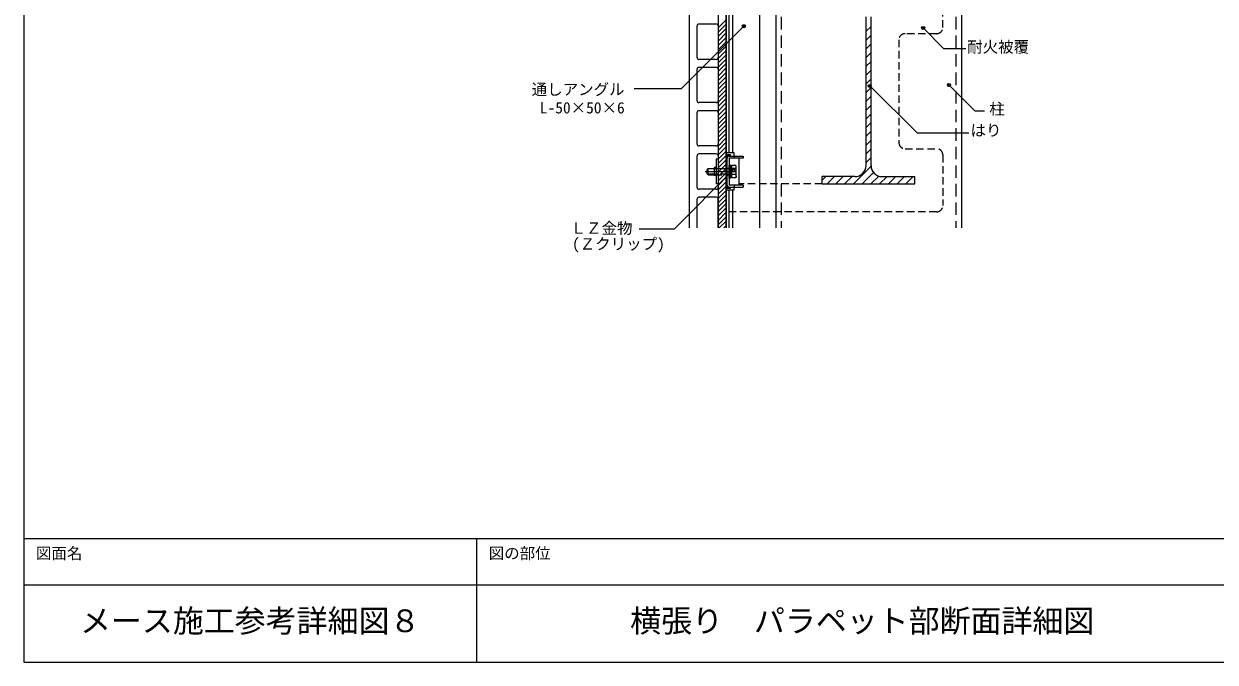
# Model space of a CAD drawing. Units: millimetres, scale not verified. Extents: x -1934 to 1916, y -1314 to 1286.
# Drawn here: x -1934 to -9, y -1314 to -282 of the extents above; entities that cross this region are included whole.
import ezdxf
from ezdxf.enums import TextEntityAlignment as Align

# ---------------------------------------------------------------- set-up
doc = ezdxf.new("R2010")
doc.units = ezdxf.units.MM
doc.header["$LTSCALE"] = 10
doc.header["$PDMODE"] = 32
doc.header["$PDSIZE"] = 5
for name, pattern in [('CHAIN1', [8, 5, -1, 1, -1]), ('DASHED1', [1.8, 1.2, -0.6]), ('DASHED2', [3, 2, -1])]:
    doc.linetypes.add(name, pattern=pattern)
for name, color, linetype, lineweight in [('0-0_メ__ス', 2, 'Continuous', 18), ('0-1_躯体', 7, 'Continuous', 18), ('0-2_金物', 2, 'Continuous', 18), ('0-3_鋼材', 3, 'Continuous', 18), ('0-4_その他資材', 7, 'Continuous', 18), ('0-9_部材名__寸法', 7, 'Continuous', 18), ('0-A_枠線', 7, 'Continuous', 18)]:
    doc.layers.add(name, color=color, linetype=linetype, lineweight=lineweight)
doc.layers.add('0-B_図面情報', color=7, linetype='Continuous')
doc.styles.add('ＭＳ ゴシック', font='')
doc.styles.get('ＭＳ ゴシック').set_extended_font_data('MS Gothic')

msp = doc.modelspace()

# ---------------------------------------------------------------- linework, layer by layer
at = {"layer": '0-0_メ__ス'}
for p, q in [((-858.72, -63.23), (-858.72, -612.29)), ((-798.72, -63.23), (-798.72, -612.29)), ((-845.71, -336.73), (-845.71, -285.73)), ((-814.72, -282.73), (-842.72, -282.73)), ((-811.72, -285.73), (-811.72, -336.73)), ((-814.72, -339.73), (-842.72, -339.73)), ((-845.72, -406.73), (-845.72, -355.73)), ((-845.71, -406.73), (-845.71, -355.73)), ((-814.72, -352.73), (-842.72, -352.73)), ((-814.72, -352.73), (-842.72, -352.73)), ((-811.72, -355.73), (-811.72, -406.73)), ((-811.72, -355.73), (-811.72, -406.73)), ((-814.72, -409.73), (-842.72, -409.73)), ((-814.72, -409.73), (-842.72, -409.73)), ((-814.72, -422.73), (-842.72, -422.73)), ((-814.72, -422.73), (-842.72, -422.73)), ((-845.72, -476.73), (-845.72, -425.73)), ((-845.71, -436.84), (-845.71, -425.73)), ((-811.72, -425.73), (-811.72, -436.84)), ((-811.72, -425.73), (-811.72, -476.73)), ((-814.72, -479.73), (-842.72, -479.73)), ((-845.72, -546.73), (-845.72, -495.73)), ((-814.72, -492.73), (-842.72, -492.73)), ((-811.72, -495.73), (-811.72, -546.73)), ((-814.72, -549.73), (-842.72, -549.73)), ((-845.72, -612.29), (-845.72, -565.73)), ((-814.72, -562.73), (-842.72, -562.73)), ((-811.72, -612.29), (-811.72, -565.73))]:
    msp.add_line(p, q, dxfattribs=at)
for centre, start, end in [((-842.72, -285.73), 90, 180), ((-814.72, -285.73), 0, 90), ((-842.72, -336.73), 180, 270), ((-814.72, -336.73), 270, 0), ((-842.72, -355.73), 90, 180), ((-842.72, -355.73), 90, 180), ((-814.72, -355.73), 0, 90), ((-814.72, -355.73), 0, 90), ((-842.72, -406.73), 180, 270), ((-842.72, -406.73), 180, 270), ((-842.72, -425.73), 90, 180), ((-842.72, -425.73), 90, 180), ((-814.72, -406.73), 270, 0), ((-814.72, -406.73), 270, 0), ((-814.72, -425.73), 0, 90), ((-814.72, -425.73), 0, 90), ((-842.72, -476.73), 180, 270), ((-814.72, -476.73), 270, 0), ((-842.72, -495.73), 90, 180), ((-814.72, -495.73), 0, 90), ((-842.72, -546.73), 180, 270), ((-814.72, -546.73), 270, 0), ((-842.72, -565.73), 90, 180), ((-814.72, -565.73), 0, 90)]:
    msp.add_arc(centre, 3, start, end, dxfattribs=at)
at = {"layer": '0-1_躯体', "color": 3}
for p, q in [((-718.72, 527.43), (-718.72, -612.29)), ((-418.72, -241.23), (-418.72, -612.29)), ((-572.71, -511.23), (-572.71, -271.23)), ((-564.71, -511.23), (-564.71, -271.23)), ((-643.72, -541.23), (-643.72, -529.23)), ((-590.71, -529.23), (-643.72, -529.23)), ((-546.71, -529.23), (-493.71, -529.23)), ((-493.71, -541.23), (-493.71, -529.23)), ((-643.72, -541.23), (-493.71, -541.23))]:
    msp.add_line(p, q, dxfattribs=at)
at = {"layer": '0-1_躯体', "linetype": 'DASHED2'}
for p, q in [((-709.72, -241.23), (-709.72, -612.29)), ((-427.72, -241.23), (-427.72, -612.29))]:
    msp.add_line(p, q, dxfattribs=at)
at = {"layer": '0-1_躯体'}
for p, q in [((-572.71, -294.39), (-564.71, -286.39)), ((-572.71, -308.53), (-564.71, -300.53)), ((-572.71, -322.67), (-564.71, -314.67)), ((-572.71, -336.81), (-564.71, -328.81)), ((-572.71, -350.95), (-564.71, -342.95)), ((-572.71, -365.1), (-564.71, -357.1)), ((-572.71, -379.24), (-564.71, -371.24)), ((-572.71, -393.38), (-564.71, -385.38)), ((-572.71, -407.52), (-564.71, -399.52)), ((-572.71, -421.67), (-564.71, -413.66)), ((-572.71, -435.81), (-564.71, -427.81)), ((-572.71, -449.95), (-564.71, -441.95)), ((-572.71, -464.09), (-564.71, -456.09)), ((-572.71, -478.23), (-564.71, -470.23)), ((-572.71, -492.38), (-564.71, -484.37)), ((-572.71, -506.52), (-564.71, -498.52)), ((-593.29, -541.23), (-564.66, -512.61)), ((-643.72, -535.09), (-637.86, -529.23)), ((-635.72, -541.23), (-623.71, -529.23)), ((-621.57, -541.23), (-609.57, -529.23)), ((-607.43, -541.23), (-595.43, -529.23)), ((-579.15, -541.23), (-560.6, -522.69)), ((-565.01, -541.23), (-552.16, -528.39)), ((-550.86, -541.23), (-538.86, -529.23)), ((-536.72, -541.23), (-524.72, -529.23)), ((-522.58, -541.23), (-510.58, -529.23)), ((-508.44, -541.23), (-496.44, -529.23)), ((-494.29, -541.23), (-493.71, -540.65))]:
    msp.add_line(p, q, dxfattribs=at)
at = {"layer": '0-1_躯体', "color": 3}
for centre, start, end in [((-590.71, -511.23), 270, 0), ((-546.71, -511.23), 180, 270)]:
    msp.add_arc(centre, 18, start, end, dxfattribs=at)
at = {"layer": '0-2_金物'}
for p, q in [((-785.72, -490.98), (-798.72, -490.98)), ((-798.72, -551.48), (-798.72, -490.98)), ((-798.72, -548.33), (-798.72, -494.13)), ((-791.72, -494.13), (-798.72, -494.13)), ((-797.12, -546.73), (-797.12, -495.73)), ((-791.72, -495.73), (-797.12, -495.73)), ((-797.12, -543.03), (-797.12, -499.43)), ((-793.92, -496.23), (-771.12, -496.23)), ((-793.92, -499.43), (-793.92, -543.03)), ((-771.12, -499.43), (-793.92, -499.43)), ((-791.72, -495.73), (-791.72, -494.13)), ((-786.12, -496.23), (-786.12, -499.43)), ((-785.72, -496.23), (-785.72, -490.98)), ((-777.72, -543.03), (-777.72, -499.43)), ((-771.12, -496.23), (-771.12, -499.43)), ((-829.41, -517.74), (-827.91, -516.24)), ((-829.41, -524.73), (-829.41, -517.74)), ((-817.92, -516.94), (-828.61, -516.94)), ((-827.91, -526.23), (-827.91, -516.24)), ((-827.91, -516.24), (-817.92, -516.24)), ((-817.92, -514.73), (-817.92, -527.73)), ((-814.92, -514.73), (-817.92, -514.73)), ((-811.72, -501.23), (-814.92, -501.23)), ((-814.92, -501.23), (-814.92, -541.23)), ((-811.72, -501.23), (-811.72, -541.23)), ((-791.92, -510.73), (-793.92, -510.73)), ((-793.92, -531.73), (-793.92, -510.73)), ((-791.92, -531.73), (-791.92, -510.73)), ((-789.42, -512.04), (-791.92, -512.04)), ((-789.42, -531.05), (-789.42, -511.42)), ((-783.32, -511.42), (-789.42, -511.42)), ((-789.42, -530.43), (-789.42, -512.04)), ((-783.24, -516.33), (-789.42, -516.33)), ((-782.42, -512.98), (-783.32, -511.42)), ((-783.24, -516.33), (-782.42, -512.98)), ((-782.42, -529.48), (-782.42, -512.98)), ((-829.41, -524.73), (-827.91, -526.23)), ((-817.92, -525.53), (-828.61, -525.53)), ((-827.91, -526.23), (-817.92, -526.23)), ((-814.92, -527.73), (-817.92, -527.73)), ((-791.92, -531.73), (-793.92, -531.73)), ((-789.42, -521.03), (-791.92, -521.03)), ((-789.42, -521.43), (-791.92, -521.43)), ((-789.42, -530.43), (-791.92, -530.43)), ((-783.24, -526.14), (-789.42, -526.14)), ((-783.24, -526.14), (-782.42, -529.48)), ((-811.72, -541.23), (-814.92, -541.23)), ((-791.72, -548.33), (-798.72, -548.33)), ((-785.72, -551.48), (-798.72, -551.48)), ((-791.72, -546.73), (-797.12, -546.73)), ((-771.12, -543.03), (-793.92, -543.03)), ((-793.92, -546.23), (-771.12, -546.23)), ((-791.72, -548.33), (-791.72, -546.73)), ((-786.12, -543.03), (-786.12, -546.23)), ((-785.72, -551.48), (-785.72, -546.23)), ((-771.12, -543.03), (-771.12, -546.23))]:
    msp.add_line(p, q, dxfattribs=at)
at = {"layer": '0-2_金物', "linetype": 'DASHED1'}
for p, q in [((-817.92, -516.24), (-793.92, -516.24)), ((-793.92, -516.94), (-817.92, -516.94)), ((-793.92, -525.53), (-817.92, -525.53)), ((-817.92, -526.23), (-793.92, -526.23))]:
    msp.add_line(p, q, dxfattribs=at)
at = {"layer": '0-2_金物', "linetype": 'CHAIN1'}
msp.add_line((-832.91, -521.23), (-777.66, -521.23), dxfattribs=at)
at = {"layer": '0-2_金物'}
msp.add_lwpolyline([(-782.42, -529.48), (-783.32, -531.05), (-789.42, -531.05)], dxfattribs=at)
for centre, radius, start, end in [((-793.92, -499.43), 3.2, 90, 180), ((-797.41, -521.23), 15, 340.90353, 19.09712), ((-793.92, -543.03), 3.2, 180, 270)]:
    msp.add_arc(centre, radius, start, end, dxfattribs=at)
at = {"layer": '0-3_鋼材'}
for p, q in [((-744.72, 527.39), (-744.72, -612.29)), ((-794.72, -201.48), (-794.72, -490.98)), ((-788.72, -201.48), (-788.72, -490.98)), ((-794.72, -551.48), (-794.72, -612.29)), ((-788.72, -551.48), (-788.72, -612.29))]:
    msp.add_line(p, q, dxfattribs=at)
at = {"layer": '0-4_その他資材'}
for p, q in [((-811.72, -61.23), (-811.72, -612.29)), ((-798.72, -612.29), (-798.72, -61.23)), ((-811.72, -288.9), (-798.72, -275.9)), ((-811.72, -295.97), (-798.72, -282.97)), ((-811.72, -303.04), (-798.72, -290.04)), ((-811.72, -310.11), (-798.72, -297.11)), ((-811.72, -317.18), (-798.72, -304.18)), ((-811.72, -324.25), (-798.72, -311.25)), ((-811.72, -331.32), (-798.72, -318.32)), ((-811.72, -338.4), (-798.72, -325.4)), ((-811.72, -345.47), (-798.72, -332.47)), ((-811.72, -352.54), (-798.72, -339.54)), ((-811.72, -359.61), (-798.72, -346.61)), ((-811.72, -366.68), (-798.72, -353.68)), ((-811.72, -373.75), (-798.72, -360.75)), ((-811.72, -380.82), (-798.72, -367.82)), ((-811.72, -387.89), (-798.72, -374.89)), ((-811.72, -394.96), (-798.72, -381.96)), ((-811.72, -402.03), (-798.72, -389.03)), ((-811.72, -409.11), (-798.72, -396.11)), ((-811.72, -416.18), (-798.72, -403.18)), ((-811.72, -423.25), (-798.72, -410.25)), ((-811.72, -430.32), (-798.72, -417.32)), ((-811.72, -437.39), (-798.72, -424.39)), ((-811.72, -444.46), (-798.72, -431.46)), ((-811.72, -451.53), (-798.72, -438.53)), ((-811.72, -458.6), (-798.72, -445.6)), ((-811.72, -465.67), (-798.72, -452.67)), ((-811.72, -472.75), (-798.72, -459.75)), ((-811.72, -479.82), (-798.72, -466.82)), ((-811.72, -486.89), (-798.72, -473.89)), ((-811.72, -493.96), (-798.72, -480.96)), ((-811.72, -501.03), (-798.72, -488.03)), ((-811.72, -508.1), (-798.72, -495.1)), ((-811.72, -515.17), (-798.72, -502.17)), ((-811.72, -522.24), (-798.72, -509.24)), ((-811.72, -529.31), (-798.72, -516.31)), ((-811.72, -536.38), (-798.72, -523.39)), ((-811.72, -543.46), (-798.72, -530.46)), ((-811.72, -550.53), (-798.72, -537.53)), ((-811.72, -557.6), (-798.72, -544.6)), ((-811.72, -564.67), (-798.72, -551.67)), ((-811.72, -571.74), (-798.72, -558.74)), ((-811.72, -578.81), (-798.72, -565.81)), ((-811.72, -585.88), (-798.72, -572.88)), ((-811.72, -592.95), (-798.72, -579.95)), ((-811.72, -600.02), (-798.72, -587.02)), ((-811.72, -607.1), (-798.72, -594.1)), ((-809.84, -612.29), (-798.72, -601.17)), ((-802.76, -612.29), (-798.72, -608.24))]:
    msp.add_line(p, q, dxfattribs=at)
at = {"layer": '0-4_その他資材', "linetype": 'DASHED1'}
for p, q in [((-448.71, -288.23), (-448.71, -241.23)), ((-458.71, -298.23), (-509.71, -298.23)), ((-519.71, -308.23), (-519.71, -474.23)), ((-509.71, -484.23), (-458.71, -484.23)), ((-448.71, -494.23), (-448.71, -576.23)), ((-643.72, -541.23), (-777.72, -541.23)), ((-458.71, -586.23), (-798.71, -586.23))]:
    msp.add_line(p, q, dxfattribs=at)
for centre, start, end in [((-458.71, -288.23), 270, 0), ((-509.71, -308.23), 90, 180), ((-509.71, -474.23), 180, 270), ((-458.71, -494.23), 0, 90), ((-458.71, -576.23), 270, 0)]:
    msp.add_arc(centre, 10, start, end, dxfattribs=at)
at = {"layer": '0-9_部材名__寸法'}
for p, q in [((-480.44, -288.98), (-447.49, -321.93)), ((-447.49, -321.93), (-411.46, -321.93)), ((-438.74, -381.13), (-396.78, -423.09)), ((-396.78, -423.09), (-381.42, -423.09)), ((-787.88, -519.11), (-882.8, -614.02)), ((-882.8, -614.02), (-939.33, -614.02))]:
    msp.add_line(p, q, dxfattribs=at)
for points in [[(-770.2, -286.11), (-871.41, -387.32), (-947.47, -387.32)], [(-566.9, -382.65), (-490.4, -458.65), (-406.51, -458.65)]]:
    msp.add_lwpolyline(points, dxfattribs=at)
for p in [(-770.2, -286.11), (-480.44, -288.98), (-566.9, -382.65), (-438.74, -381.13), (-787.88, -519.11)]:
    msp.add_point(p, dxfattribs=at)
at = {"layer": '0-A_枠線'}
for p, q in [((-1933.64, 1285.66), (-1933.64, -1314.34)), ((-1933.64, -1114.34), (1916.36, -1114.34)), ((-1933.64, -1114.34), (-1933.64, -1314.34)), ((-1202.03, -1114.34), (-1202.03, -1314.34)), ((-1933.64, -1189.22), (1916.36, -1189.22)), ((-1933.64, -1314.34), (1916.36, -1314.34)), ((-1933.64, -1314.34), (1916.36, -1314.34))]:
    msp.add_line(p, q, dxfattribs=at)

# ---------------------------------------------------------------- texts
at = {"layer": '0-9_部材名__寸法', "style": 'ＭＳ ゴシック'}
for s, p in [('耐火被覆', (-409.34, -334.27)), ('通しアングル', (-1113, -402.94)), ('L-50×50×6', (-1099.9, -432.64)), ('柱', (-373.69, -434.46)), ('はり', (-403.96, -469.21)), ('ＬＺ金物', (-1050.18, -627.29)), ('(Ｚクリップ)', (-1047.87, -652.73))]:
    msp.add_text(s, height=18.33, dxfattribs=at).set_placement(p, align=Align.BOTTOM_LEFT)
at = {"layer": '0-B_図面情報', "style": 'ＭＳ ゴシック'}
for s, height, p in [('図面名', 18.33, (-1914.04, -1152.94)), ('図の部位', 18.33, (-1182.43, -1152.94)), ('メース施工参考詳細図８', 36.66, (-1842.83, -1276.78)), ('横張り\u3000パラペット部断面詳細図', 36.66, (-953.93, -1276.78))]:
    msp.add_text(s, height=height, dxfattribs=at).set_placement(p, align=Align.BOTTOM_LEFT)

doc.saveas('drawing.dxf')
